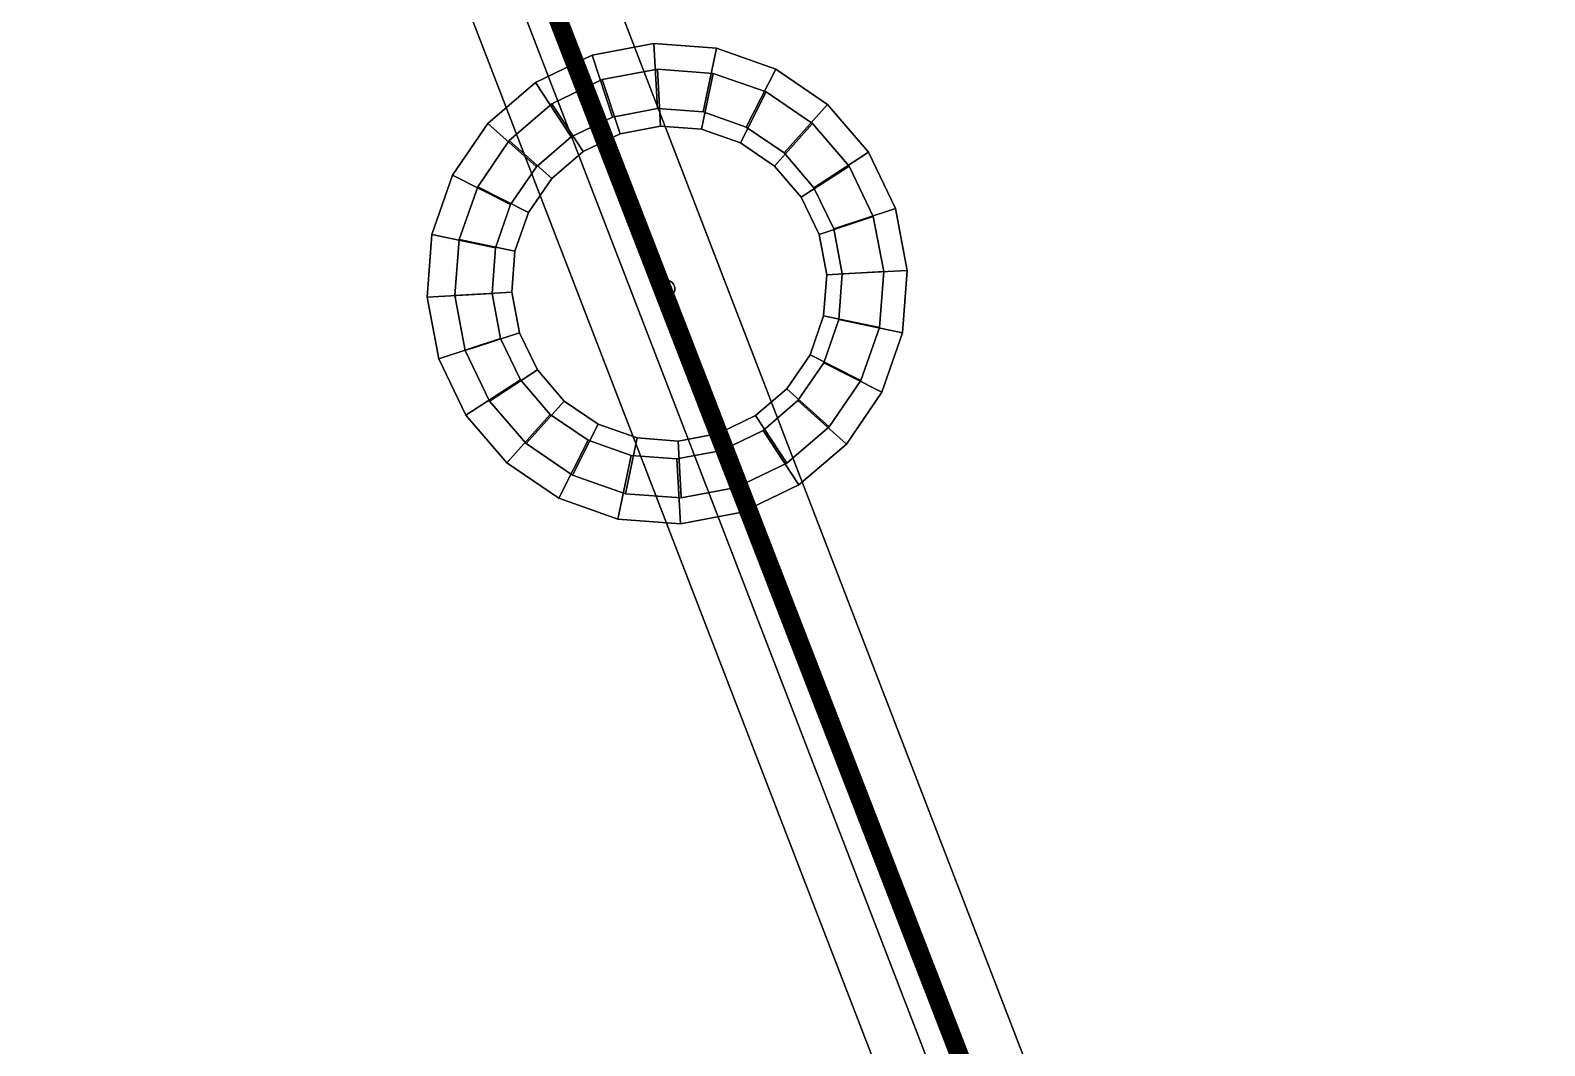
# Model space of a CAD drawing. Header units: inches. Extents: x -2 to 2474, y 1 to 287.
# Drawn here: x 166.146 to 166.717, y 176.321 to 176.704 of the extents above; entities that cross this region are included whole.
import ezdxf

# ---------------------------------------------------------------- set-up
doc = ezdxf.new("R2010")
doc.units = ezdxf.units.IN
doc.header["$MEASUREMENT"] = 0
doc.layers.add('DLX_LUM', color=7, linetype='Continuous', true_color=0xffd400)

msp = doc.modelspace()

# ---------------------------------------------------------------- linework, layer by layer
at = {"layer": 'DLX_LUM'}
for points in [[(166.71206, 175.7554, 0), (166.14702, 177.21418, 0)], [(166.14702, 177.21418, 0), (166.71206, 175.7554, 0)], [(166.71277, 175.75553, 0), (166.14765, 177.21453, 0)], [(166.14765, 177.21453, 0), (166.71277, 175.75553, 0)], [(166.71357, 175.75568, 0), (166.14837, 177.21487, 0)], [(166.14837, 177.21487, 0), (166.71357, 175.75568, 0)], [(166.71441, 175.75584, 0), (166.14916, 177.21519, 0)], [(166.14916, 177.21519, 0), (166.71441, 175.75584, 0)], [(166.14994, 177.21545, 0), (166.71524, 175.756, 0)], [(166.71524, 175.756, 0), (166.14994, 177.21545, 0)], [(166.15002, 177.21405, 0), (166.7148, 175.75591, 0)], [(166.7148, 175.75591, 0), (166.15002, 177.21405, 0)], [(166.15068, 177.21565, 0), (166.716, 175.75614, 0)], [(166.716, 175.75614, 0), (166.15068, 177.21565, 0)], [(166.15074, 177.21439, 0), (166.71561, 175.75606, 0)], [(166.71561, 175.75606, 0), (166.15074, 177.21439, 0)], [(166.15131, 177.21577, 0), (166.71663, 175.75626, 0)], [(166.71663, 175.75626, 0), (166.15131, 177.21577, 0)], [(166.15137, 177.21474, 0), (166.71631, 175.7562, 0)], [(166.71631, 175.7562, 0), (166.15137, 177.21474, 0)], [(166.1518, 177.21579, 0), (166.7171, 175.75635, 0)], [(166.7171, 175.75635, 0), (166.1518, 177.21579, 0)], [(166.15184, 177.21507, 0), (166.71687, 175.7563, 0)], [(166.71687, 175.7563, 0), (166.15184, 177.21507, 0)], [(166.15211, 177.21573, 0), (166.71737, 175.7564, 0)], [(166.71737, 175.7564, 0), (166.15211, 177.21573, 0)], [(166.15213, 177.21535, 0), (166.71725, 175.75638, 0)], [(166.71725, 175.75638, 0), (166.15213, 177.21535, 0)], [(166.15223, 177.21558, 0), (166.71742, 175.7564, 0)], [(166.71742, 175.7564, 0), (166.15223, 177.21558, 0)], [(166.71096, 175.75519, 0), (166.14616, 177.21334, 0)], [(166.14616, 177.21334, 0), (166.71096, 175.75519, 0)], [(166.71112, 175.75522, 0), (166.14626, 177.21357, 0)], [(166.14626, 177.21357, 0), (166.71112, 175.75522, 0)], [(166.71101, 175.7552, 0), (166.14628, 177.21319, 0)], [(166.14628, 177.21319, 0), (166.71101, 175.7552, 0)], [(166.7115, 175.75529, 0), (166.14655, 177.21385, 0)], [(166.14655, 177.21385, 0), (166.7115, 175.75529, 0)], [(166.71128, 175.75525, 0), (166.14659, 177.21313, 0)], [(166.14659, 177.21313, 0), (166.71128, 175.75525, 0)], [(166.71174, 175.75533, 0), (166.14708, 177.21315, 0)], [(166.14708, 177.21315, 0), (166.71174, 175.75533, 0)], [(166.71238, 175.75545, 0), (166.14771, 177.21327, 0)], [(166.14771, 177.21327, 0), (166.71238, 175.75545, 0)], [(166.71313, 175.7556, 0), (166.14845, 177.21347, 0)], [(166.14845, 177.21347, 0), (166.71313, 175.7556, 0)], [(166.14924, 177.21373, 0), (166.71396, 175.75575, 0)], [(166.71396, 175.75575, 0), (166.14924, 177.21373, 0)], [(166.54108, 176.16919, 0), (166.31156, 176.76454, 0)], [(166.31156, 176.76454, 0), (166.54108, 176.16919, 0)], [(166.54108, 176.16919, 0), (166.31156, 176.76454, 0)], [(166.31156, 176.76454, 0), (166.54108, 176.16919, 0)], [(166.57638, 176.17295, 0), (166.34686, 176.76831, 0)], [(166.34686, 176.76831, 0), (166.57638, 176.17295, 0)], [(166.34686, 176.76831, 0), (166.57638, 176.17295, 0)], [(166.57638, 176.17295, 0), (166.34686, 176.76831, 0)], [(166.52519, 176.15761, 0), (166.29567, 176.75297, 0)], [(166.29567, 176.75297, 0), (166.52519, 176.15761, 0)], [(166.29567, 176.75297, 0), (166.52519, 176.15761, 0)], [(166.52519, 176.15761, 0), (166.29567, 176.75297, 0)], [(166.33676, 176.6844, 0), (166.3581, 176.69467, 0)], [(166.3581, 176.69467, 0), (166.33676, 176.6844, 0)], [(166.3581, 176.69467, 0), (166.38137, 176.69905, 0)], [(166.38137, 176.69905, 0), (166.3581, 176.69467, 0)], [(166.36576, 176.67135, 0), (166.3581, 176.69467, 0)], [(166.3581, 176.69467, 0), (166.36576, 176.67135, 0)], [(166.38273, 176.67455, 0), (166.38137, 176.69905, 0)], [(166.38137, 176.69905, 0), (166.40498, 176.69727, 0)], [(166.38137, 176.69905, 0), (166.38273, 176.67455, 0)], [(166.40498, 176.69727, 0), (166.38137, 176.69905, 0)], [(166.39995, 176.67325, 0), (166.40498, 176.69727, 0)], [(166.40498, 176.69727, 0), (166.39995, 176.67325, 0)], [(166.40498, 176.69727, 0), (166.42733, 176.68944, 0)], [(166.42733, 176.68944, 0), (166.40498, 176.69727, 0)], [(166.38271, 176.68939, 0), (166.36193, 176.68548, 0)], [(166.36193, 176.68548, 0), (166.38271, 176.68939, 0)], [(166.40379, 176.6878, 0), (166.38271, 176.68939, 0)], [(166.38271, 176.68939, 0), (166.3839, 176.66791, 0)], [(166.3839, 176.66791, 0), (166.38271, 176.68939, 0)], [(166.38271, 176.68939, 0), (166.40379, 176.6878, 0)], [(166.41625, 176.66753, 0), (166.42733, 176.68944, 0)], [(166.42733, 176.68944, 0), (166.41625, 176.66753, 0)], [(166.42733, 176.68944, 0), (166.44688, 176.67609, 0)], [(166.44688, 176.67609, 0), (166.42733, 176.68944, 0)], [(166.3188, 176.66897, 0), (166.33676, 176.6844, 0)], [(166.33676, 176.6844, 0), (166.3188, 176.66897, 0)], [(166.35019, 176.66386, 0), (166.33676, 176.6844, 0)], [(166.33676, 176.6844, 0), (166.35019, 176.66386, 0)], [(166.36193, 176.68548, 0), (166.34288, 176.67631, 0)], [(166.34288, 176.67631, 0), (166.36193, 176.68548, 0)], [(166.36193, 176.68548, 0), (166.36865, 176.66504, 0)], [(166.36865, 176.66504, 0), (166.36193, 176.68548, 0)], [(166.40379, 176.6878, 0), (166.39939, 176.66675, 0)], [(166.39939, 176.66675, 0), (166.40379, 176.6878, 0)], [(166.42374, 176.68081, 0), (166.40379, 176.6878, 0)], [(166.40379, 176.6878, 0), (166.42374, 176.68081, 0)], [(166.42374, 176.68081, 0), (166.41404, 176.66161, 0)], [(166.41404, 176.66161, 0), (166.42374, 176.68081, 0)], [(166.44121, 176.66889, 0), (166.42374, 176.68081, 0)], [(166.42374, 176.68081, 0), (166.44121, 176.66889, 0)], [(166.34288, 176.67631, 0), (166.32685, 176.66253, 0)], [(166.32685, 176.66253, 0), (166.34288, 176.67631, 0)], [(166.34288, 176.67631, 0), (166.35465, 176.65831, 0)], [(166.35465, 176.65831, 0), (166.34288, 176.67631, 0)], [(166.35019, 176.66386, 0), (166.36576, 176.67135, 0)], [(166.36576, 176.67135, 0), (166.35019, 176.66386, 0)], [(166.36576, 176.67135, 0), (166.38273, 176.67455, 0)], [(166.38273, 176.67455, 0), (166.36576, 176.67135, 0)], [(166.38273, 176.67455, 0), (166.39995, 176.67325, 0)], [(166.39995, 176.67325, 0), (166.38273, 176.67455, 0)], [(166.39995, 176.67325, 0), (166.41625, 176.66753, 0)], [(166.41625, 176.66753, 0), (166.39995, 176.67325, 0)], [(166.43052, 176.65779, 0), (166.44688, 176.67609, 0)], [(166.44688, 176.67609, 0), (166.43052, 176.65779, 0)], [(166.44688, 176.67609, 0), (166.46232, 176.65813, 0)], [(166.46232, 176.65813, 0), (166.44688, 176.67609, 0)], [(166.30545, 176.64941, 0), (166.3188, 176.66897, 0)], [(166.3188, 176.66897, 0), (166.30545, 176.64941, 0)], [(166.3371, 176.6526, 0), (166.3188, 176.66897, 0)], [(166.3188, 176.66897, 0), (166.3371, 176.6526, 0)], [(166.36865, 176.66504, 0), (166.3839, 176.66791, 0)], [(166.3839, 176.66791, 0), (166.36865, 176.66504, 0)], [(166.3839, 176.66791, 0), (166.39939, 176.66675, 0)], [(166.39939, 176.66675, 0), (166.3839, 176.66791, 0)], [(166.39939, 176.66675, 0), (166.41404, 176.66161, 0)], [(166.41404, 176.66161, 0), (166.39939, 176.66675, 0)], [(166.41625, 176.66753, 0), (166.43052, 176.65779, 0)], [(166.43052, 176.65779, 0), (166.41625, 176.66753, 0)], [(166.44121, 176.66889, 0), (166.42686, 176.65286, 0)], [(166.42686, 176.65286, 0), (166.44121, 176.66889, 0)], [(166.45499, 176.65285, 0), (166.44121, 176.66889, 0)], [(166.44121, 176.66889, 0), (166.45499, 176.65285, 0)], [(166.32685, 176.66253, 0), (166.31493, 176.64507, 0)], [(166.31493, 176.64507, 0), (166.32685, 176.66253, 0)], [(166.32685, 176.66253, 0), (166.34288, 176.64819, 0)], [(166.34288, 176.64819, 0), (166.32685, 176.66253, 0)], [(166.3371, 176.6526, 0), (166.35019, 176.66386, 0)], [(166.35019, 176.66386, 0), (166.3371, 176.6526, 0)], [(166.35465, 176.65831, 0), (166.36865, 176.66504, 0)], [(166.36865, 176.66504, 0), (166.35465, 176.65831, 0)], [(166.41404, 176.66161, 0), (166.42686, 176.65286, 0)], [(166.42686, 176.65286, 0), (166.41404, 176.66161, 0)], [(166.34288, 176.64819, 0), (166.35465, 176.65831, 0)], [(166.35465, 176.65831, 0), (166.34288, 176.64819, 0)], [(166.43052, 176.65779, 0), (166.44178, 176.6447, 0)], [(166.44178, 176.6447, 0), (166.43052, 176.65779, 0)], [(166.44178, 176.6447, 0), (166.46232, 176.65813, 0)], [(166.46232, 176.65813, 0), (166.44178, 176.6447, 0)], [(166.46232, 176.65813, 0), (166.47258, 176.63679, 0)], [(166.47258, 176.63679, 0), (166.46232, 176.65813, 0)], [(166.29762, 176.62706, 0), (166.30545, 176.64941, 0)], [(166.30545, 176.64941, 0), (166.29762, 176.62706, 0)], [(166.32736, 176.63833, 0), (166.30545, 176.64941, 0)], [(166.30545, 176.64941, 0), (166.32736, 176.63833, 0)], [(166.32736, 176.63833, 0), (166.3371, 176.6526, 0)], [(166.3371, 176.6526, 0), (166.32736, 176.63833, 0)], [(166.42686, 176.65286, 0), (166.43699, 176.64108, 0)], [(166.43699, 176.64108, 0), (166.42686, 176.65286, 0)], [(166.45499, 176.65285, 0), (166.43699, 176.64108, 0)], [(166.43699, 176.64108, 0), (166.45499, 176.65285, 0)], [(166.46415, 176.6338, 0), (166.45499, 176.65285, 0)], [(166.45499, 176.65285, 0), (166.46415, 176.6338, 0)], [(166.31493, 176.64507, 0), (166.30793, 176.62512, 0)], [(166.30793, 176.62512, 0), (166.31493, 176.64507, 0)], [(166.31493, 176.64507, 0), (166.33413, 176.63536, 0)], [(166.33413, 176.63536, 0), (166.31493, 176.64507, 0)], [(166.33413, 176.63536, 0), (166.34288, 176.64819, 0)], [(166.34288, 176.64819, 0), (166.33413, 176.63536, 0)], [(166.44178, 176.6447, 0), (166.44926, 176.62913, 0)], [(166.44926, 176.62913, 0), (166.44178, 176.6447, 0)], [(166.32165, 176.62203, 0), (166.32736, 176.63833, 0)], [(166.32736, 176.63833, 0), (166.32165, 176.62203, 0)], [(166.43699, 176.64108, 0), (166.44371, 176.62709, 0)], [(166.44371, 176.62709, 0), (166.43699, 176.64108, 0)], [(166.32899, 176.62071, 0), (166.33413, 176.63536, 0)], [(166.33413, 176.63536, 0), (166.32899, 176.62071, 0)], [(166.46415, 176.6338, 0), (166.44371, 176.62709, 0)], [(166.44371, 176.62709, 0), (166.46415, 176.6338, 0)], [(166.44926, 176.62913, 0), (166.47258, 176.63679, 0)], [(166.47258, 176.63679, 0), (166.44926, 176.62913, 0)], [(166.46807, 176.61303, 0), (166.46415, 176.6338, 0)], [(166.46415, 176.6338, 0), (166.46807, 176.61303, 0)], [(166.47258, 176.63679, 0), (166.47697, 176.61352, 0)], [(166.47697, 176.61352, 0), (166.47258, 176.63679, 0)], [(166.29584, 176.60345, 0), (166.29762, 176.62706, 0)], [(166.29762, 176.62706, 0), (166.29584, 176.60345, 0)], [(166.32165, 176.62203, 0), (166.29762, 176.62706, 0)], [(166.29762, 176.62706, 0), (166.32165, 176.62203, 0)], [(166.44371, 176.62709, 0), (166.44659, 176.61183, 0)], [(166.44659, 176.61183, 0), (166.44371, 176.62709, 0)], [(166.44926, 176.62913, 0), (166.45247, 176.61216, 0)], [(166.45247, 176.61216, 0), (166.44926, 176.62913, 0)], [(166.30793, 176.62512, 0), (166.30634, 176.60403, 0)], [(166.30634, 176.60403, 0), (166.30793, 176.62512, 0)], [(166.30793, 176.62512, 0), (166.32899, 176.62071, 0)], [(166.32899, 176.62071, 0), (166.30793, 176.62512, 0)], [(166.32034, 176.60481, 0), (166.32165, 176.62203, 0)], [(166.32165, 176.62203, 0), (166.32034, 176.60481, 0)], [(166.32782, 176.60523, 0), (166.32899, 176.62071, 0)], [(166.32899, 176.62071, 0), (166.32782, 176.60523, 0)], [(166.38366, 176.60866, 0), (166.38318, 176.60796, 0)], [(166.38318, 176.60796, 0), (166.38366, 176.60866, 0)], [(166.38318, 176.60796, 0), (166.38366, 176.60866, 0)], [(166.38366, 176.60866, 0), (166.38318, 176.60796, 0)], [(166.3843, 176.60921, 0), (166.38366, 176.60866, 0)], [(166.38366, 176.60866, 0), (166.3843, 176.60921, 0)], [(166.38366, 176.60866, 0), (166.3843, 176.60921, 0)], [(166.3843, 176.60921, 0), (166.38366, 176.60866, 0)], [(166.38366, 176.60866, 0), (166.38366, 176.60866, 0)], [(166.38366, 176.60866, 0), (166.38366, 176.60866, 0)], [(166.38506, 176.60957, 0), (166.3843, 176.60921, 0)], [(166.3843, 176.60921, 0), (166.38506, 176.60957, 0)], [(166.3843, 176.60921, 0), (166.38506, 176.60957, 0)], [(166.38506, 176.60957, 0), (166.3843, 176.60921, 0)], [(166.3843, 176.60921, 0), (166.3843, 176.60921, 0)], [(166.3843, 176.60921, 0), (166.3843, 176.60921, 0)], [(166.38589, 176.60973, 0), (166.38506, 176.60957, 0)], [(166.38506, 176.60957, 0), (166.38589, 176.60973, 0)], [(166.38589, 176.60973, 0), (166.38506, 176.60957, 0)], [(166.38506, 176.60957, 0), (166.38589, 176.60973, 0)], [(166.38506, 176.60957, 0), (166.38506, 176.60957, 0)], [(166.38506, 176.60957, 0), (166.38506, 176.60957, 0)], [(166.38673, 176.60967, 0), (166.38589, 176.60973, 0)], [(166.38589, 176.60973, 0), (166.38589, 176.60973, 0)], [(166.38589, 176.60973, 0), (166.38673, 176.60967, 0)], [(166.38673, 176.60967, 0), (166.38589, 176.60973, 0)], [(166.38589, 176.60973, 0), (166.38589, 176.60973, 0)], [(166.38589, 176.60973, 0), (166.38673, 176.60967, 0)], [(166.38753, 176.60939, 0), (166.38673, 176.60967, 0)], [(166.38673, 176.60967, 0), (166.38673, 176.60967, 0)], [(166.38673, 176.60967, 0), (166.38753, 176.60939, 0)], [(166.38753, 176.60939, 0), (166.38673, 176.60967, 0)], [(166.38673, 176.60967, 0), (166.38673, 176.60967, 0)], [(166.38673, 176.60967, 0), (166.38753, 176.60939, 0)], [(166.38823, 176.60891, 0), (166.38753, 176.60939, 0)], [(166.38753, 176.60939, 0), (166.38753, 176.60939, 0)], [(166.38753, 176.60939, 0), (166.38823, 176.60891, 0)], [(166.38823, 176.60891, 0), (166.38753, 176.60939, 0)], [(166.38753, 176.60939, 0), (166.38753, 176.60939, 0)], [(166.38753, 176.60939, 0), (166.38823, 176.60891, 0)], [(166.38878, 176.60827, 0), (166.38823, 176.60891, 0)], [(166.38823, 176.60891, 0), (166.38823, 176.60891, 0)], [(166.38823, 176.60891, 0), (166.38878, 176.60827, 0)], [(166.38878, 176.60827, 0), (166.38823, 176.60891, 0)], [(166.38823, 176.60891, 0), (166.38823, 176.60891, 0)], [(166.38823, 176.60891, 0), (166.38878, 176.60827, 0)], [(166.44659, 176.61183, 0), (166.44542, 176.59635, 0)], [(166.44542, 176.59635, 0), (166.44659, 176.61183, 0)], [(166.46807, 176.61303, 0), (166.44659, 176.61183, 0)], [(166.44659, 176.61183, 0), (166.46807, 176.61303, 0)], [(166.45247, 176.61216, 0), (166.45116, 176.59494, 0)], [(166.45116, 176.59494, 0), (166.45247, 176.61216, 0)], [(166.47697, 176.61352, 0), (166.45247, 176.61216, 0)], [(166.45247, 176.61216, 0), (166.47697, 176.61352, 0)], [(166.46648, 176.59194, 0), (166.46807, 176.61303, 0)], [(166.46807, 176.61303, 0), (166.46648, 176.59194, 0)], [(166.47519, 176.58991, 0), (166.47697, 176.61352, 0)], [(166.47697, 176.61352, 0), (166.47519, 176.58991, 0)], [(166.32034, 176.60481, 0), (166.29584, 176.60345, 0)], [(166.29584, 176.60345, 0), (166.32034, 176.60481, 0)], [(166.29584, 176.60345, 0), (166.30023, 176.58018, 0)], [(166.30023, 176.58018, 0), (166.29584, 176.60345, 0)], [(166.32782, 176.60523, 0), (166.30634, 176.60403, 0)], [(166.30634, 176.60403, 0), (166.32782, 176.60523, 0)], [(166.30634, 176.60403, 0), (166.31026, 176.58326, 0)], [(166.31026, 176.58326, 0), (166.30634, 176.60403, 0)], [(166.32355, 176.58784, 0), (166.32034, 176.60481, 0)], [(166.32034, 176.60481, 0), (166.32355, 176.58784, 0)], [(166.3307, 176.58997, 0), (166.32782, 176.60523, 0)], [(166.32782, 176.60523, 0), (166.3307, 176.58997, 0)], [(166.3829, 176.60716, 0), (166.38284, 176.60632, 0)], [(166.38284, 176.60632, 0), (166.3829, 176.60716, 0)], [(166.38284, 176.60632, 0), (166.3829, 176.60716, 0)], [(166.3829, 176.60716, 0), (166.38284, 176.60632, 0)], [(166.38284, 176.60632, 0), (166.38299, 176.60549, 0)], [(166.38299, 176.60549, 0), (166.38284, 176.60632, 0)], [(166.38284, 176.60632, 0), (166.38284, 176.60632, 0)], [(166.38299, 176.60549, 0), (166.38284, 176.60632, 0)], [(166.38284, 176.60632, 0), (166.38284, 176.60632, 0)], [(166.38284, 176.60632, 0), (166.38299, 176.60549, 0)], [(166.38318, 176.60796, 0), (166.3829, 176.60716, 0)], [(166.3829, 176.60716, 0), (166.38318, 176.60796, 0)], [(166.3829, 176.60716, 0), (166.38318, 176.60796, 0)], [(166.38318, 176.60796, 0), (166.3829, 176.60716, 0)], [(166.3829, 176.60716, 0), (166.3829, 176.60716, 0)], [(166.3829, 176.60716, 0), (166.3829, 176.60716, 0)], [(166.38299, 176.60549, 0), (166.38336, 176.60473, 0)], [(166.38336, 176.60473, 0), (166.38299, 176.60549, 0)], [(166.38299, 176.60549, 0), (166.38299, 176.60549, 0)], [(166.38336, 176.60473, 0), (166.38299, 176.60549, 0)], [(166.38299, 176.60549, 0), (166.38299, 176.60549, 0)], [(166.38299, 176.60549, 0), (166.38336, 176.60473, 0)], [(166.38318, 176.60796, 0), (166.38318, 176.60796, 0)], [(166.38318, 176.60796, 0), (166.38318, 176.60796, 0)], [(166.38336, 176.60473, 0), (166.38391, 176.60408, 0)], [(166.38391, 176.60408, 0), (166.38336, 176.60473, 0)], [(166.38336, 176.60473, 0), (166.38336, 176.60473, 0)], [(166.38391, 176.60408, 0), (166.38336, 176.60473, 0)], [(166.38336, 176.60473, 0), (166.38336, 176.60473, 0)], [(166.38336, 176.60473, 0), (166.38391, 176.60408, 0)], [(166.38391, 176.60408, 0), (166.38461, 176.60361, 0)], [(166.38461, 176.60361, 0), (166.38391, 176.60408, 0)], [(166.38391, 176.60408, 0), (166.38391, 176.60408, 0)], [(166.38461, 176.60361, 0), (166.38391, 176.60408, 0)], [(166.38391, 176.60408, 0), (166.38391, 176.60408, 0)], [(166.38391, 176.60408, 0), (166.38461, 176.60361, 0)], [(166.38461, 176.60361, 0), (166.38541, 176.60333, 0)], [(166.38541, 176.60333, 0), (166.38461, 176.60361, 0)], [(166.38461, 176.60361, 0), (166.38461, 176.60361, 0)], [(166.38541, 176.60333, 0), (166.38461, 176.60361, 0)], [(166.38461, 176.60361, 0), (166.38461, 176.60361, 0)], [(166.38461, 176.60361, 0), (166.38541, 176.60333, 0)], [(166.38541, 176.60333, 0), (166.38625, 176.60326, 0)], [(166.38625, 176.60326, 0), (166.38541, 176.60333, 0)], [(166.38541, 176.60333, 0), (166.38541, 176.60333, 0)], [(166.38625, 176.60326, 0), (166.38541, 176.60333, 0)], [(166.38541, 176.60333, 0), (166.38541, 176.60333, 0)], [(166.38541, 176.60333, 0), (166.38625, 176.60326, 0)], [(166.38625, 176.60326, 0), (166.38708, 176.60342, 0)], [(166.38708, 176.60342, 0), (166.38625, 176.60326, 0)], [(166.38708, 176.60342, 0), (166.38625, 176.60326, 0)], [(166.38625, 176.60326, 0), (166.38708, 176.60342, 0)], [(166.38625, 176.60326, 0), (166.38625, 176.60326, 0)], [(166.38625, 176.60326, 0), (166.38625, 176.60326, 0)], [(166.38708, 176.60342, 0), (166.38785, 176.60379, 0)], [(166.38785, 176.60379, 0), (166.38708, 176.60342, 0)], [(166.38708, 176.60342, 0), (166.38785, 176.60379, 0)], [(166.38785, 176.60379, 0), (166.38708, 176.60342, 0)], [(166.38708, 176.60342, 0), (166.38708, 176.60342, 0)], [(166.38708, 176.60342, 0), (166.38708, 176.60342, 0)], [(166.38785, 176.60379, 0), (166.38849, 176.60434, 0)], [(166.38849, 176.60434, 0), (166.38785, 176.60379, 0)], [(166.38785, 176.60379, 0), (166.38849, 176.60434, 0)], [(166.38849, 176.60434, 0), (166.38785, 176.60379, 0)], [(166.38785, 176.60379, 0), (166.38785, 176.60379, 0)], [(166.38785, 176.60379, 0), (166.38785, 176.60379, 0)], [(166.38849, 176.60434, 0), (166.38896, 176.60503, 0)], [(166.38896, 176.60503, 0), (166.38849, 176.60434, 0)], [(166.38849, 176.60434, 0), (166.38896, 176.60503, 0)], [(166.38896, 176.60503, 0), (166.38849, 176.60434, 0)], [(166.38849, 176.60434, 0), (166.38849, 176.60434, 0)], [(166.38849, 176.60434, 0), (166.38849, 176.60434, 0)], [(166.38915, 176.60751, 0), (166.38878, 176.60827, 0)], [(166.38878, 176.60827, 0), (166.38878, 176.60827, 0)], [(166.38878, 176.60827, 0), (166.38915, 176.60751, 0)], [(166.38915, 176.60751, 0), (166.38878, 176.60827, 0)], [(166.38878, 176.60827, 0), (166.38878, 176.60827, 0)], [(166.38878, 176.60827, 0), (166.38915, 176.60751, 0)], [(166.38896, 176.60503, 0), (166.38924, 176.60583, 0)], [(166.38924, 176.60583, 0), (166.38896, 176.60503, 0)], [(166.38896, 176.60503, 0), (166.38924, 176.60583, 0)], [(166.38924, 176.60583, 0), (166.38896, 176.60503, 0)], [(166.38896, 176.60503, 0), (166.38896, 176.60503, 0)], [(166.38896, 176.60503, 0), (166.38896, 176.60503, 0)], [(166.3893, 176.60668, 0), (166.38915, 176.60751, 0)], [(166.38915, 176.60751, 0), (166.38915, 176.60751, 0)], [(166.38915, 176.60751, 0), (166.3893, 176.60668, 0)], [(166.3893, 176.60668, 0), (166.38915, 176.60751, 0)], [(166.38915, 176.60751, 0), (166.38915, 176.60751, 0)], [(166.38915, 176.60751, 0), (166.3893, 176.60668, 0)], [(166.38924, 176.60583, 0), (166.3893, 176.60668, 0)], [(166.3893, 176.60668, 0), (166.38924, 176.60583, 0)], [(166.38924, 176.60583, 0), (166.3893, 176.60668, 0)], [(166.3893, 176.60668, 0), (166.38924, 176.60583, 0)], [(166.38924, 176.60583, 0), (166.38924, 176.60583, 0)], [(166.38924, 176.60583, 0), (166.38924, 176.60583, 0)], [(166.3893, 176.60668, 0), (166.3893, 176.60668, 0)], [(166.3893, 176.60668, 0), (166.3893, 176.60668, 0)], [(166.44542, 176.59635, 0), (166.44029, 176.5817, 0)], [(166.44029, 176.5817, 0), (166.44542, 176.59635, 0)], [(166.46648, 176.59194, 0), (166.44542, 176.59635, 0)], [(166.44542, 176.59635, 0), (166.46648, 176.59194, 0)], [(166.45116, 176.59494, 0), (166.44545, 176.57864, 0)], [(166.44545, 176.57864, 0), (166.45116, 176.59494, 0)], [(166.45116, 176.59494, 0), (166.47519, 176.58991, 0)], [(166.47519, 176.58991, 0), (166.45116, 176.59494, 0)], [(166.45948, 176.57199, 0), (166.46648, 176.59194, 0)], [(166.46648, 176.59194, 0), (166.45948, 176.57199, 0)], [(166.32355, 176.58784, 0), (166.30023, 176.58018, 0)], [(166.30023, 176.58018, 0), (166.32355, 176.58784, 0)], [(166.31026, 176.58326, 0), (166.3307, 176.58997, 0)], [(166.3307, 176.58997, 0), (166.31026, 176.58326, 0)], [(166.33103, 176.57227, 0), (166.32355, 176.58784, 0)], [(166.32355, 176.58784, 0), (166.33103, 176.57227, 0)], [(166.33743, 176.57598, 0), (166.3307, 176.58997, 0)], [(166.3307, 176.58997, 0), (166.33743, 176.57598, 0)], [(166.46736, 176.56757, 0), (166.47519, 176.58991, 0)], [(166.47519, 176.58991, 0), (166.46736, 176.56757, 0)], [(166.30023, 176.58018, 0), (166.31049, 176.55884, 0)], [(166.31049, 176.55884, 0), (166.30023, 176.58018, 0)], [(166.31026, 176.58326, 0), (166.31943, 176.5642, 0)], [(166.31943, 176.5642, 0), (166.31026, 176.58326, 0)], [(166.44029, 176.5817, 0), (166.43153, 176.56888, 0)], [(166.43153, 176.56888, 0), (166.44029, 176.5817, 0)], [(166.45948, 176.57199, 0), (166.44029, 176.5817, 0)], [(166.44029, 176.5817, 0), (166.45948, 176.57199, 0)], [(166.31943, 176.5642, 0), (166.33743, 176.57598, 0)], [(166.33743, 176.57598, 0), (166.31943, 176.5642, 0)], [(166.34755, 176.5642, 0), (166.33743, 176.57598, 0)], [(166.33743, 176.57598, 0), (166.34755, 176.5642, 0)], [(166.44545, 176.57864, 0), (166.43571, 176.56437, 0)], [(166.43571, 176.56437, 0), (166.44545, 176.57864, 0)], [(166.44545, 176.57864, 0), (166.46736, 176.56757, 0)], [(166.46736, 176.56757, 0), (166.44545, 176.57864, 0)], [(166.33103, 176.57227, 0), (166.31049, 176.55884, 0)], [(166.31049, 176.55884, 0), (166.33103, 176.57227, 0)], [(166.34229, 176.55918, 0), (166.33103, 176.57227, 0)], [(166.33103, 176.57227, 0), (166.34229, 176.55918, 0)], [(166.43153, 176.56888, 0), (166.41976, 176.55875, 0)], [(166.41976, 176.55875, 0), (166.43153, 176.56888, 0)], [(166.44756, 176.55453, 0), (166.43153, 176.56888, 0)], [(166.43153, 176.56888, 0), (166.44756, 176.55453, 0)], [(166.44756, 176.55453, 0), (166.45948, 176.57199, 0)], [(166.45948, 176.57199, 0), (166.44756, 176.55453, 0)], [(166.31943, 176.5642, 0), (166.33321, 176.54817, 0)], [(166.33321, 176.54817, 0), (166.31943, 176.5642, 0)], [(166.33321, 176.54817, 0), (166.34755, 176.5642, 0)], [(166.34755, 176.5642, 0), (166.33321, 176.54817, 0)], [(166.36037, 176.55545, 0), (166.34755, 176.5642, 0)], [(166.34755, 176.5642, 0), (166.36037, 176.55545, 0)], [(166.43571, 176.56437, 0), (166.42262, 176.55311, 0)], [(166.42262, 176.55311, 0), (166.43571, 176.56437, 0)], [(166.43571, 176.56437, 0), (166.45401, 176.54801, 0)], [(166.45401, 176.54801, 0), (166.43571, 176.56437, 0)], [(166.45401, 176.54801, 0), (166.46736, 176.56757, 0)], [(166.46736, 176.56757, 0), (166.45401, 176.54801, 0)], [(166.31049, 176.55884, 0), (166.32593, 176.54089, 0)], [(166.32593, 176.54089, 0), (166.31049, 176.55884, 0)], [(166.34229, 176.55918, 0), (166.32593, 176.54089, 0)], [(166.32593, 176.54089, 0), (166.34229, 176.55918, 0)], [(166.35656, 176.54944, 0), (166.34229, 176.55918, 0)], [(166.34229, 176.55918, 0), (166.35656, 176.54944, 0)], [(166.41976, 176.55875, 0), (166.40577, 176.55202, 0)], [(166.40577, 176.55202, 0), (166.41976, 176.55875, 0)], [(166.43153, 176.54075, 0), (166.41976, 176.55875, 0)], [(166.41976, 176.55875, 0), (166.43153, 176.54075, 0)], [(166.35067, 176.53626, 0), (166.36037, 176.55545, 0)], [(166.36037, 176.55545, 0), (166.35067, 176.53626, 0)], [(166.37503, 176.55031, 0), (166.36037, 176.55545, 0)], [(166.36037, 176.55545, 0), (166.37503, 176.55031, 0)], [(166.40577, 176.55202, 0), (166.39051, 176.54914, 0)], [(166.39051, 176.54914, 0), (166.40577, 176.55202, 0)], [(166.41248, 176.53159, 0), (166.40577, 176.55202, 0)], [(166.40577, 176.55202, 0), (166.41248, 176.53159, 0)], [(166.42262, 176.55311, 0), (166.40705, 176.54563, 0)], [(166.40705, 176.54563, 0), (166.42262, 176.55311, 0)], [(166.42262, 176.55311, 0), (166.43605, 176.53257, 0)], [(166.43605, 176.53257, 0), (166.42262, 176.55311, 0)], [(166.43153, 176.54075, 0), (166.44756, 176.55453, 0)], [(166.44756, 176.55453, 0), (166.43153, 176.54075, 0)], [(166.33321, 176.54817, 0), (166.35067, 176.53626, 0)], [(166.35067, 176.53626, 0), (166.33321, 176.54817, 0)], [(166.35656, 176.54944, 0), (166.34548, 176.52754, 0)], [(166.34548, 176.52754, 0), (166.35656, 176.54944, 0)], [(166.37286, 176.54373, 0), (166.35656, 176.54944, 0)], [(166.35656, 176.54944, 0), (166.37286, 176.54373, 0)], [(166.37062, 176.52926, 0), (166.37503, 176.55031, 0)], [(166.37503, 176.55031, 0), (166.37062, 176.52926, 0)], [(166.39051, 176.54914, 0), (166.37503, 176.55031, 0)], [(166.37503, 176.55031, 0), (166.39051, 176.54914, 0)], [(166.40705, 176.54563, 0), (166.39008, 176.54243, 0)], [(166.39008, 176.54243, 0), (166.40705, 176.54563, 0)], [(166.3917, 176.52767, 0), (166.39051, 176.54914, 0)], [(166.39051, 176.54914, 0), (166.3917, 176.52767, 0)], [(166.40705, 176.54563, 0), (166.41471, 176.52231, 0)], [(166.41471, 176.52231, 0), (166.40705, 176.54563, 0)], [(166.43605, 176.53257, 0), (166.45401, 176.54801, 0)], [(166.45401, 176.54801, 0), (166.43605, 176.53257, 0)], [(166.32593, 176.54089, 0), (166.34548, 176.52754, 0)], [(166.34548, 176.52754, 0), (166.32593, 176.54089, 0)], [(166.37286, 176.54373, 0), (166.36783, 176.5197, 0)], [(166.36783, 176.5197, 0), (166.37286, 176.54373, 0)], [(166.39008, 176.54243, 0), (166.37286, 176.54373, 0)], [(166.37286, 176.54373, 0), (166.39008, 176.54243, 0)], [(166.39008, 176.54243, 0), (166.39144, 176.51792, 0)], [(166.39144, 176.51792, 0), (166.39008, 176.54243, 0)], [(166.41248, 176.53159, 0), (166.43153, 176.54075, 0)], [(166.43153, 176.54075, 0), (166.41248, 176.53159, 0)], [(166.35067, 176.53626, 0), (166.37062, 176.52926, 0)], [(166.37062, 176.52926, 0), (166.35067, 176.53626, 0)], [(166.37062, 176.52926, 0), (166.3917, 176.52767, 0)], [(166.3917, 176.52767, 0), (166.37062, 176.52926, 0)], [(166.3917, 176.52767, 0), (166.41248, 176.53159, 0)], [(166.41248, 176.53159, 0), (166.3917, 176.52767, 0)], [(166.41471, 176.52231, 0), (166.43605, 176.53257, 0)], [(166.43605, 176.53257, 0), (166.41471, 176.52231, 0)], [(166.34548, 176.52754, 0), (166.36783, 176.5197, 0)], [(166.36783, 176.5197, 0), (166.34548, 176.52754, 0)], [(166.36783, 176.5197, 0), (166.39144, 176.51792, 0)], [(166.39144, 176.51792, 0), (166.36783, 176.5197, 0)], [(166.39144, 176.51792, 0), (166.41471, 176.52231, 0)], [(166.41471, 176.52231, 0), (166.39144, 176.51792, 0)]]:
    msp.add_polyline3d(points, dxfattribs=at)

doc.saveas('drawing.dxf')
